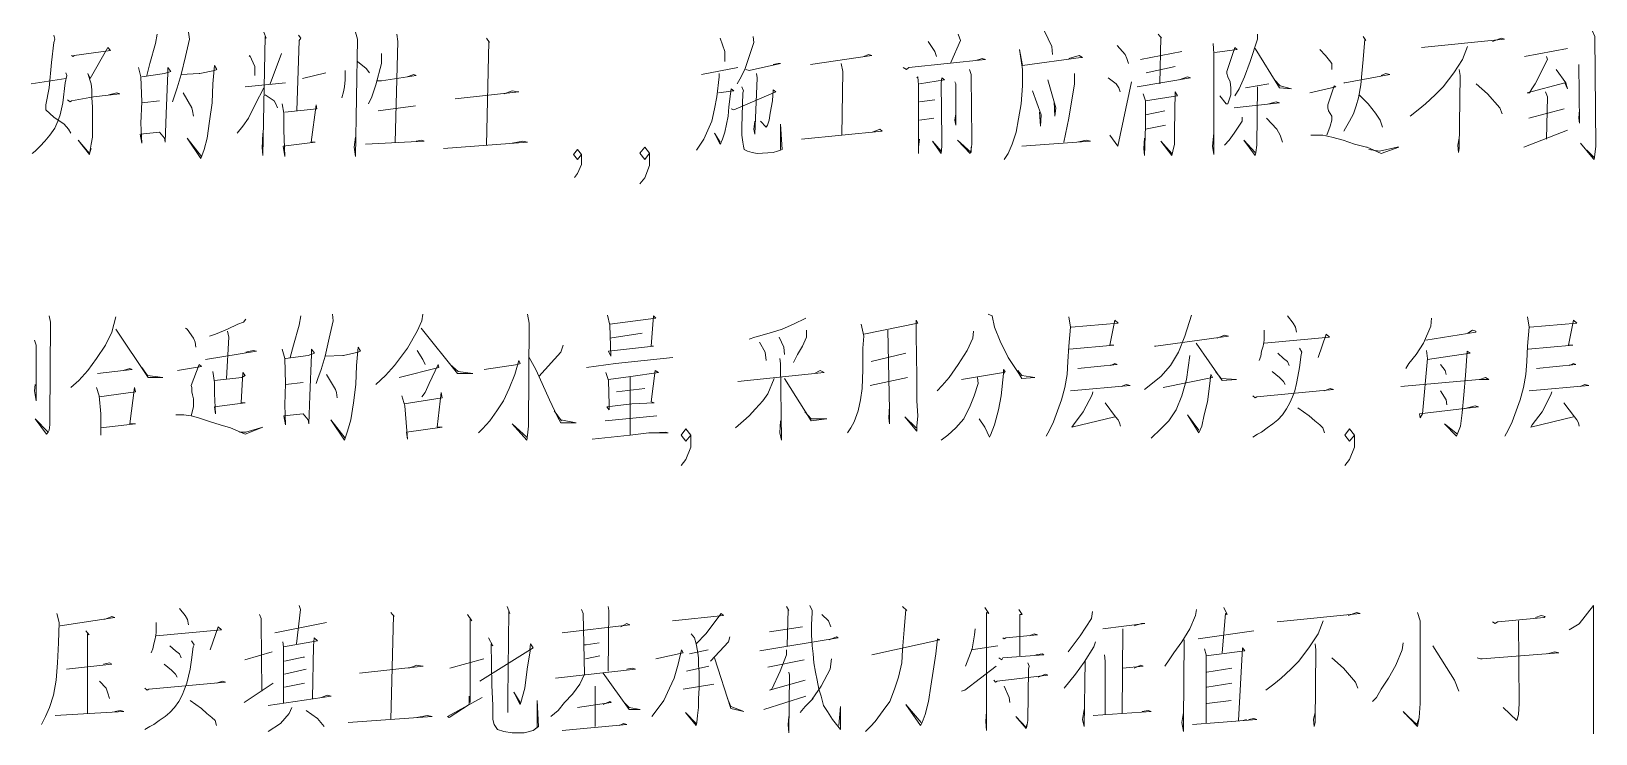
# Model space of a CAD drawing. Header units: millimetres. Extents: x 0 to 586, y 0 to 414.
# Drawn here: x 465.19 to 513.35, y 70.44 to 92.06 of the extents above; entities that cross this region are included whole.
import ezdxf

# ---------------------------------------------------------------- set-up
doc = ezdxf.new("R2010")
doc.units = ezdxf.units.MM

msp = doc.modelspace()

# ---------------------------------------------------------------- linework, layer by layer
at = {"color": 0, "lineweight": 0}
for points in [[(470.037583, 92.029139), (470.062278, 91.810417), (469.938806, 91.28125), (469.811806, 90.723861), (469.688333, 90.318167), (469.589556, 90.039472), (469.540167, 89.88425)], [(472.348278, 92.029139), (472.422361, 91.842167), (472.397667, 91.902139), (472.323583, 88.240306), (472.298889, 88.48725), (472.298889, 88.4555), (472.323583, 88.921167)], [(475.177556, 92.029139), (475.230472, 91.810417), (475.177556, 88.208556), (475.128167, 88.48725), (475.177556, 88.797694)], [(496.3795, 92.057361), (496.605278, 91.591694), (496.629972, 91.34475)], [(513.249333, 92.057361), (513.323417, 91.902139), (513.348111, 88.519), (513.323417, 88.268528), (513.298722, 88.113306), (513.274028, 88.145056), (512.875389, 88.610722)], [(465.888917, 91.933889), (465.913611, 91.810417), (465.888917, 91.715167), (465.814833, 91.094278), (465.74075, 90.318167), (465.638444, 89.792528), (465.638444, 89.637306), (465.888917, 89.418583), (466.209944, 89.203389), (466.336944, 89.048167), (466.411028, 88.921167)], [(466.435722, 91.313), (466.485111, 91.28125), (466.509806, 91.313), (467.628111, 91.468222), (467.554028, 91.559944), (467.007222, 90.600389), (466.933139, 90.755611), (467.031917, 90.445167), (467.056611, 90.258194), (467.056611, 90.007722), (467.081306, 89.729028), (467.081306, 89.386833), (467.081306, 89.076389), (467.081306, 88.797694), (467.031917, 88.578972), (467.007222, 88.395528), (466.982528, 88.268528), (466.633278, 88.705972), (466.982528, 88.300278), (467.031917, 88.4555)], [(469.067444, 91.965639), (469.018056, 91.686944), (468.845194, 91.066056), (468.746417, 90.692111)], [(473.417194, 91.933889), (473.491278, 91.842167), (473.441889, 91.778667), (473.364278, 89.605556)], [(476.447556, 91.965639), (476.47225, 91.746917), (476.398167, 88.642472)], [(479.20275, 91.842167), (479.301528, 91.715167), (479.276833, 91.746917), (479.20275, 88.55075)], [(486.395889, 91.842167), (486.544056, 91.436472), (486.544056, 91.28125), (486.544056, 91.126028)], [(487.411889, 91.902139), (487.436583, 91.715167), (487.313111, 91.34475), (487.164944, 90.910833), (487.041472, 90.660361), (486.918, 90.445167)], [(492.802333, 91.746917), (493.003417, 91.436472), (493.052806, 91.28125)], [(493.723083, 91.965639), (493.797167, 91.778667), (493.500833, 91.094278)], [(497.127389, 91.221278), (497.448417, 91.313), (497.547194, 91.2495), (497.497806, 91.2495), (495.709222, 91.002556), (495.610444, 91.499972), (495.709222, 90.879083), (495.709222, 90.381667), (495.659833, 89.824278), (495.58575, 89.358611), (495.511667, 88.952917), (495.388194, 88.578972), (495.264722, 88.300278), (495.137722, 88.113306)], [(498.616111, 91.623444), (498.866583, 91.34475), (498.915972, 91.221278), (498.965361, 91.066056)], [(499.882583, 91.965639), (499.984889, 91.842167), (499.960194, 91.873917), (499.931972, 90.445167)], [(501.572389, 91.686944), (501.597083, 91.3765), (501.597083, 88.268528), (501.547694, 88.519), (501.597083, 88.921167)], [(501.621778, 91.404722), (502.31675, 91.499972), (502.242667, 91.559944), (501.995722, 90.815583), (501.995722, 90.755611), (502.020417, 90.660361), (502.0945, 90.505139), (502.119194, 90.318167), (502.119194, 90.102972), (502.069806, 89.94775), (502.020417, 89.824278), (501.971028, 89.824278), (501.773472, 90.071222)], [(502.941167, 91.965639), (502.941167, 91.810417), (502.715389, 91.126028), (502.542528, 90.660361), (502.369667, 90.289944), (502.242667, 90.071222)], [(502.863556, 91.531722), (503.611444, 90.318167), (503.981861, 90.289944), (503.636139, 90.381667), (503.45975, 90.568639)], [(504.853222, 91.499972), (505.026083, 91.313), (505.149556, 91.157778), (505.223639, 91.066056), (505.223639, 90.879083)], [(506.193778, 91.902139), (506.267861, 91.778667), (506.243167, 91.810417), (506.193778, 91.189528), (506.144389, 90.755611), (506.119694, 90.413417), (506.045611, 90.007722), (505.971528, 89.760778), (505.893917, 89.513833), (505.770444, 89.295111), (505.646972, 89.076389), (505.597583, 88.984667)], [(509.397, 91.591694), (509.248833, 91.189528), (508.977194, 90.783833), (508.652639, 90.349917), (508.405694, 90.102972), (508.105833, 89.824278), (507.883583, 89.637306), (507.633111, 89.450333)], [(507.982361, 91.559944), (510.54, 91.810417), (510.441222, 91.842167), (510.169583, 91.746917)], [(511.160889, 91.28125), (512.480278, 91.531722)], [(471.90025, 91.28125), (471.924944, 91.313), (472.073111, 90.970806), (472.073111, 90.692111)], [(472.895083, 91.3765), (472.545833, 90.445167)], [(475.230472, 91.126028), (475.502111, 90.910833), (475.600889, 90.783833)], [(475.974833, 91.3765), (475.974833, 91.066056), (475.801972, 90.413417), (475.674972, 90.039472), (475.576194, 89.824278)], [(487.189639, 90.879083), (487.288417, 90.847333), (488.258556, 91.066056), (488.184472, 91.066056), (488.032778, 91.034306)], [(489.175778, 91.034306), (491.066667, 91.313), (490.964361, 91.34475), (490.816194, 91.28125)], [(490.121222, 91.066056), (490.170611, 90.815583), (490.145917, 88.861194)], [(492.033278, 90.939056), (492.132056, 90.879083), (492.206139, 90.939056), (494.566222, 91.189528), (494.467444, 91.221278), (494.269889, 91.157778)], [(499.335778, 91.189528), (500.605778, 91.436472)], [(511.831167, 91.28125), (511.859389, 91.189528), (511.485444, 90.445167), (511.386667, 90.289944), (511.312583, 90.162944), (511.234972, 90.162944), (512.402667, 90.473389), (512.480278, 90.289944), (512.427361, 90.473389), (512.131028, 90.879083)], [(512.826, 91.034306), (512.850694, 89.231611), (512.826, 89.386833), (512.850694, 89.637306)], [(465.193944, 90.445167), (466.259333, 90.600389)], [(466.259333, 90.783833), (466.287556, 90.692111), (466.234639, 90.473389), (466.160556, 89.8525), (466.086472, 89.482083), (466.012389, 89.295111), (465.913611, 89.076389), (465.765444, 88.861194), (465.61375, 88.674222), (465.465583, 88.519), (465.317417, 88.363778), (465.218639, 88.300278)], [(468.495944, 90.939056), (468.570028, 90.660361), (468.594722, 89.88425), (468.570028, 89.231611), (468.594722, 88.610722), (468.545333, 88.889417), (469.141528, 88.952917), (469.293222, 88.765944), (469.317917, 88.642472), (469.342611, 89.513833), (469.392, 90.783833), (469.392, 90.939056), (469.490778, 90.815583), (469.293222, 90.755611), (468.594722, 90.660361)], [(469.811806, 90.723861), (470.358611, 90.755611), (470.383306, 90.755611), (470.831333, 90.847333), (470.905417, 90.879083), (470.831333, 91.002556), (470.781944, 90.445167), (470.75725, 89.8525), (470.683167, 89.295111), (470.609083, 88.765944), (470.510306, 88.42375), (470.408, 88.145056), (469.988194, 88.765944), (470.432694, 88.208556)], [(473.540667, 90.600389), (474.260333, 90.783833)], [(474.856528, 90.847333), (474.856528, 90.568639), (474.831833, 90.349917), (474.807139, 90.194694), (474.75775, 90.007722)], [(475.851361, 90.536889), (475.974833, 90.536889), (477.04375, 90.692111), (476.966139, 90.723861), (476.768583, 90.660361)], [(486.371194, 90.755611), (486.371194, 90.660361), (486.297111, 90.039472), (486.2195, 89.669056), (486.145417, 89.295111), (486.021944, 89.016417), (485.898472, 88.734194), (485.775, 88.55075), (485.672694, 88.395528)], [(485.824389, 90.723861), (486.942694, 90.939056)], [(487.514194, 90.755611), (487.538889, 90.628611), (487.461278, 88.889417), (487.436583, 89.048167), (487.461278, 89.295111)], [(492.456611, 90.628611), (492.481306, 90.660361), (492.506, 90.413417), (492.506, 88.300278), (492.506, 88.48725), (492.530694, 88.734194)], [(492.530694, 90.445167), (493.29975, 90.568639), (493.225667, 90.628611), (493.200972, 90.473389), (493.225667, 88.734194), (493.225667, 88.519), (493.200972, 88.300278), (492.929333, 88.674222), (493.200972, 88.363778), (493.225667, 88.48725)], [(494.072333, 90.879083), (494.121722, 90.723861), (494.121722, 90.660361), (494.146417, 88.765944), (494.146417, 88.578972), (494.121722, 88.42375), (494.097028, 88.300278), (493.698389, 88.705972), (494.121722, 88.332028), (494.121722, 88.48725)], [(496.481806, 90.568639), (496.72875, 89.697278), (496.704056, 89.450333), (496.679361, 89.88425)], [(497.30025, 90.755611), (497.30025, 90.445167), (497.127389, 89.386833), (496.975694, 88.642472)], [(498.344472, 90.628611), (498.591417, 90.445167), (498.6655, 90.318167), (498.714889, 90.194694)], [(499.237, 90.349917), (500.877417, 90.628611), (500.778639, 90.660361), (500.528167, 90.568639)], [(500.404694, 90.970806), (499.512167, 90.783833)], [(505.597583, 90.473389), (505.622278, 90.473389), (507.012222, 90.723861), (506.88875, 90.755611), (506.740583, 90.692111)], [(509.150056, 90.879083), (509.17475, 90.692111), (509.150056, 88.4555), (509.125361, 88.332028), (509.100667, 88.55075), (509.150056, 88.765944)], [(466.31225, 89.94775), (466.386333, 89.88425), (466.435722, 89.916), (467.106, 90.039472), (467.924444, 90.134722), (467.825667, 90.162944), (467.578722, 90.102972)], [(469.864722, 90.162944), (470.136361, 89.697278), (470.161056, 89.605556), (470.18575, 89.450333)], [(472.348278, 90.318167), (472.097806, 89.824278), (471.875556, 89.386833), (471.702694, 89.139889), (471.526306, 88.921167)], [(471.776778, 90.349917), (473.018556, 90.473389)], [(472.397667, 90.102972), (472.669306, 89.916), (472.718694, 89.824278), (472.768083, 89.697278)], [(478.236139, 89.9795), (480.197583, 90.194694), (480.172889, 90.194694), (480.000028, 90.226444), (479.749556, 90.134722)], [(486.3465, 90.162944), (486.815694, 90.226444), (486.741611, 90.289944), (486.716917, 90.134722), (486.667528, 89.729028), (486.642833, 89.450333), (486.593444, 89.203389), (486.544056, 88.952917), (486.469972, 88.734194), (486.420583, 88.610722), (486.395889, 88.578972), (486.2195, 88.921167), (486.395889, 88.642472)], [(486.741611, 89.669056), (486.815694, 89.637306), (488.110389, 90.194694), (488.032778, 90.258194), (488.008083, 89.916), (487.934, 89.542056), (487.909306, 89.326861), (487.859917, 89.171639), (487.810528, 89.108139), (487.637667, 89.295111)], [(487.066167, 90.349917), (487.115556, 90.226444), (487.090861, 90.162944), (487.066167, 89.108139), (487.066167, 88.861194), (487.090861, 88.642472), (487.115556, 88.519), (487.14025, 88.42375), (487.239028, 88.363778), (487.387194, 88.332028), (487.538889, 88.300278), (488.032778, 88.332028), (488.159778, 88.363778), (488.258556, 88.395528), (488.307944, 88.42375), (488.258556, 89.203389), (488.258556, 88.42375)], [(493.624306, 90.505139), (493.649, 90.445167), (493.649, 90.318167), (493.649, 89.171639), (493.624306, 89.326861), (493.649, 89.513833)], [(496.009083, 90.226444), (496.280722, 89.482083), (496.256028, 89.139889), (496.231333, 89.573806)], [(498.393861, 88.861194), (498.640806, 88.519), (499.064139, 90.505139)], [(499.413389, 90.134722), (499.487472, 89.916), (499.487472, 89.203389), (499.487472, 89.139889), (499.462778, 88.240306), (499.438083, 88.4555), (499.462778, 88.765944)], [(499.487472, 89.916), (500.478778, 90.071222), (500.404694, 90.194694), (500.38, 88.984667), (500.38, 88.578972), (500.330611, 88.363778), (500.305917, 88.240306), (499.960194, 88.674222), (500.305917, 88.300278)], [(502.941167, 90.349917), (502.912944, 88.55075), (502.88825, 88.332028), (502.863556, 88.240306), (502.517833, 88.705972), (502.863556, 88.332028)], [(502.567222, 90.318167), (503.286889, 90.445167)], [(504.553361, 90.162944), (505.350639, 90.349917), (505.297722, 90.381667), (505.100167, 89.792528), (505.100167, 89.697278), (505.124861, 89.605556), (505.223639, 89.450333), (505.223639, 89.326861), (505.17425, 89.139889), (505.075472, 88.861194)], [(506.070306, 90.102972), (506.341944, 89.824278), (506.567722, 89.542056), (506.715889, 89.326861), (506.789972, 89.108139)], [(510.465917, 89.513833), (510.391833, 89.697278), (510.017889, 90.134722), (509.672167, 90.445167)], [(511.806472, 90.194694), (511.859389, 90.039472), (511.831167, 88.734194)], [(468.594722, 89.8525), (469.141528, 89.916)], [(472.919778, 89.824278), (472.969167, 89.542056), (472.969167, 89.016417), (472.993861, 88.208556), (472.944472, 88.519), (473.935778, 88.642472), (473.812306, 88.642472), (473.960472, 89.792528), (473.985167, 89.669056), (472.993861, 89.573806)], [(475.876056, 89.605556), (477.019056, 89.760778)], [(492.530694, 89.88425), (493.003417, 89.94775)], [(500.083667, 89.605556), (499.487472, 89.482083)], [(502.217972, 89.697278), (503.611444, 89.8525), (503.509139, 89.88425), (503.286889, 89.824278)], [(511.287889, 89.386833), (512.377972, 89.669056)], [(492.978722, 89.386833), (492.530694, 89.326861)], [(499.487472, 89.048167), (500.108361, 89.171639)], [(502.468444, 89.418583), (502.468444, 89.295111), (502.217972, 88.921167), (502.069806, 88.705972), (501.921639, 88.55075)], [(503.212806, 89.386833), (503.537361, 89.048167), (503.636139, 88.861194), (503.710222, 88.642472)], [(475.477417, 88.578972), (477.290694, 88.674222), (477.216611, 88.705972), (477.04375, 88.674222)], [(477.886889, 88.4555), (480.469222, 88.642472), (480.321056, 88.674222), (480.000028, 88.610722)], [(488.904139, 88.734194), (491.387694, 88.984667), (491.313611, 89.048167), (491.091361, 88.952917)], [(495.684528, 88.519), (497.797667, 88.674222), (497.674194, 88.705972), (497.374333, 88.642472)], [(504.578056, 88.861194), (504.754444, 88.861194), (504.927306, 88.861194), (504.952, 88.861194), (505.223639, 88.797694), (505.572889, 88.705972), (505.922139, 88.578972), (506.292556, 88.48725), (506.31725, 88.48725), (506.518333, 88.395528), (506.740583, 88.300278), (507.287389, 88.48725), (507.238, 88.48725), (506.691194, 88.363778), (506.366639, 88.42375)], [(511.136194, 88.48725), (512.480278, 89.016417)], [(481.912083, 87.555917), (482.010861, 87.679389), (482.134333, 87.958083), (482.134333, 88.268528), (482.010861, 88.42375), (481.887389, 88.268528), (482.010861, 88.113306), (482.134333, 88.268528)], [(484.222778, 88.303806), (484.074611, 88.113306), (483.922917, 88.303806), (484.074611, 88.490778), (484.222778, 88.303806), (484.222778, 87.926333), (484.074611, 87.552389), (483.922917, 87.365417)], [(513.076472, 88.395528), (513.298722, 88.176806)], [(474.461417, 83.357861), (474.486111, 83.142667), (474.359111, 82.6135), (474.235639, 82.056111), (474.112167, 81.650417), (474.013389, 81.371722), (473.964, 81.2165)], [(477.241306, 83.357861), (477.216611, 83.142667), (477.068444, 82.832222), (476.772111, 82.303056), (476.373472, 81.773889), (476.098306, 81.463444), (475.801972, 81.18475)], [(480.47275, 83.357861), (480.522139, 83.079167), (480.497444, 79.911222), (480.47275, 79.632528), (480.448056, 79.477306), (480.000028, 79.974722), (480.448056, 79.569028)], [(482.931611, 83.326111), (483.005694, 83.015667), (483.030389, 82.056111), (482.956306, 82.211333), (484.34625, 82.366556), (484.272167, 82.366556), (484.34625, 83.297889), (484.420333, 83.234389), (483.005694, 83.047417)], [(494.643833, 83.357861), (494.767306, 83.297889), (494.841389, 82.955694), (495.017778, 82.521778), (495.264722, 82.024361), (495.589278, 81.526944), (495.688056, 81.371722), (496.083167, 81.403472), (495.688056, 81.463444), (495.564583, 81.618667)], [(500.902111, 83.326111), (500.704556, 82.677), (500.507, 82.179583), (500.256528, 81.773889), (499.960194, 81.435222), (499.462778, 81.029528)], [(465.74075, 83.297889), (465.790139, 83.110917), (465.765444, 80.129944), (465.765444, 79.942972), (465.74075, 79.78775), (465.716056, 79.72425), (465.666667, 79.664278), (465.317417, 80.129944), (465.716056, 79.72425)], [(467.800972, 83.266139), (467.6775, 82.800472), (467.479944, 82.394778), (467.204778, 81.992611), (466.933139, 81.618667), (466.6615, 81.308222), (466.411028, 81.093028)], [(467.800972, 82.892194), (468.795806, 81.403472), (469.243833, 81.403472), (468.771111, 81.463444), (468.59825, 81.713917)], [(469.938806, 82.923944), (469.988194, 82.892194), (470.18575, 82.6135), (470.238667, 82.490028), (470.263361, 82.334806)], [(471.801472, 83.202639), (471.727389, 83.110917), (471.554528, 83.047417), (471.229972, 82.892194), (470.859556, 82.736972), (470.683167, 82.677)], [(471.229972, 82.832222), (471.279361, 82.64525), (471.205278, 81.371722)], [(473.491278, 83.297889), (473.441889, 83.015667), (473.269028, 82.394778), (473.166722, 82.024361)], [(477.191917, 82.923944), (478.310222, 81.526944), (478.782944, 81.526944), (478.334917, 81.590444), (478.087972, 81.805639)], [(489.031139, 83.234389), (488.657194, 83.047417), (488.307944, 82.892194), (488.011611, 82.800472), (487.687056, 82.705222), (487.464806, 82.64525), (487.291944, 82.58175)], [(489.055833, 82.860444), (489.055833, 82.64525), (488.928833, 82.366556), (488.780667, 82.116083), (488.657194, 81.869139)], [(490.742111, 83.047417), (490.819722, 82.677), (490.7915, 82.303056), (490.7915, 81.650417), (490.766806, 81.061278), (490.717417, 80.719083), (490.643333, 80.376889), (490.519861, 80.034694), (490.421083, 79.85125), (490.322306, 79.696028)], [(490.819722, 82.736972), (492.481306, 83.079167), (492.431917, 83.170889), (492.431917, 82.705222), (492.456611, 81.435222), (492.456611, 80.782583), (492.456611, 80.687333), (492.481306, 80.221667), (492.456611, 79.911222), (492.456611, 79.756), (492.086194, 80.189917), (492.431917, 79.85125)], [(491.564083, 82.860444), (491.613472, 80.408639), (491.613472, 79.974722), (491.588778, 80.161694), (491.613472, 80.532111)], [(494.195806, 82.832222), (494.171111, 82.6135), (493.99825, 82.239556), (493.723083, 81.805639), (493.451444, 81.403472), (493.229194, 81.153), (493.0775, 80.997778)], [(497.127389, 83.266139), (497.176778, 82.955694), (497.127389, 82.366556), (497.102694, 81.900889), (497.078, 81.495194), (497.003917, 81.093028), (496.905139, 80.719083), (496.781667, 80.376889), (496.654667, 80.034694), (496.531194, 79.78775), (496.432417, 79.600778)], [(497.201472, 82.955694), (498.644333, 83.079167), (498.545556, 83.170889), (498.393861, 82.394778), (498.517333, 82.394778), (497.152083, 82.271306)], [(503.138722, 82.860444), (503.138722, 82.55), (503.114028, 82.366556), (503.064639, 82.211333), (503.039944, 82.056111), (502.990556, 81.929111)], [(503.858389, 83.297889), (504.034778, 83.079167), (504.108861, 82.955694), (504.133556, 82.800472)], [(508.292806, 83.234389), (508.268111, 82.987444), (508.045861, 82.458278), (507.820083, 82.116083), (507.597833, 81.837389), (507.499056, 81.682167)], [(508.119944, 82.55), (509.661583, 82.800472), (509.661583, 82.832222), (509.559278, 82.860444), (509.411111, 82.768722)], [(511.249083, 83.266139), (511.298472, 82.955694), (511.249083, 82.366556), (511.224389, 81.900889), (511.199694, 81.495194), (511.125611, 81.093028), (511.026833, 80.719083), (510.903361, 80.376889), (510.776361, 80.034694), (510.652889, 79.78775), (510.554111, 79.600778)], [(511.323167, 82.955694), (512.766028, 83.079167), (512.66725, 83.170889), (512.515556, 82.394778), (512.642556, 82.394778), (511.273778, 82.271306)], [(465.292722, 82.55), (465.342111, 82.394778), (465.342111, 80.687333), (465.292722, 80.997778), (465.317417, 81.18475)], [(481.566361, 82.394778), (481.48875, 82.179583), (480.818472, 81.435222)], [(483.005694, 82.6135), (484.000528, 82.768722)], [(487.612972, 82.490028), (487.785833, 82.179583), (487.810528, 81.929111)], [(488.209167, 82.64525), (488.357333, 82.334806), (488.382028, 82.116083)], [(499.762639, 82.366556), (499.812028, 82.366556), (502.045111, 82.677), (501.921639, 82.705222), (501.699389, 82.6135)], [(501.053806, 82.458278), (501.847556, 81.308222), (502.295583, 81.339972), (501.822861, 81.371722), (501.65, 81.590444)], [(503.138722, 82.458278), (505.153083, 82.64525), (505.050778, 82.736972), (504.803833, 82.024361)], [(470.559694, 81.960861), (472.126028, 82.211333), (472.02725, 82.239556), (471.801472, 82.179583)], [(472.919778, 82.271306), (472.993861, 81.992611), (473.018556, 81.2165), (472.993861, 80.563861), (473.018556, 79.942972), (472.969167, 80.221667), (473.565361, 80.285167), (473.713528, 80.098194), (473.738222, 79.974722), (473.762917, 80.842556), (473.815833, 82.116083), (473.815833, 82.271306), (473.914611, 82.147833), (473.713528, 82.084333), (473.018556, 81.992611)], [(474.235639, 82.056111), (474.782444, 82.084333), (474.807139, 82.084333), (475.255167, 82.179583), (475.32925, 82.211333), (475.255167, 82.334806), (475.205778, 81.773889), (475.181083, 81.18475), (475.107, 80.627361), (475.032917, 80.098194), (474.930611, 79.756), (474.831833, 79.477306), (474.412028, 80.098194), (474.856528, 79.540806)], [(477.068444, 82.239556), (477.241306, 81.960861), (477.315389, 81.805639)], [(479.132194, 81.650417), (480.172889, 81.805639), (480.246972, 81.837389), (480.197583, 81.929111), (480.074111, 81.495194), (479.90125, 81.061278), (479.728389, 80.687333), (479.527306, 80.376889), (479.305056, 80.066444), (479.079278, 79.8195), (478.955806, 79.696028)], [(480.522139, 82.024361), (480.719694, 81.650417), (480.920778, 81.2165), (481.143028, 80.719083), (481.389972, 80.189917), (481.48875, 80.006472), (481.961472, 80.006472), (481.48875, 80.098194)], [(482.286028, 81.713917), (483.178556, 81.837389), (484.942444, 82.024361)], [(488.233861, 81.992611), (488.258556, 81.837389), (488.28325, 79.477306), (488.233861, 79.696028), (488.258556, 80.066444)], [(492.110889, 82.147833), (491.041972, 81.900889)], [(500.852722, 82.084333), (500.753944, 81.339972), (500.605778, 80.842556), (500.432917, 80.408639), (500.207139, 80.066444), (499.960194, 79.8195), (499.660333, 79.540806)], [(504.232333, 82.303056), (504.306417, 82.179583), (504.281722, 82.116083), (504.232333, 81.713917), (504.182944, 81.435222), (504.133556, 81.2165), (504.084167, 80.997778), (504.010083, 80.810806), (503.936, 80.627361), (503.833694, 80.440389), (503.710222, 80.253417), (503.562056, 80.098194), (503.413889, 79.974722), (503.2375, 79.85125), (503.064639, 79.72425), (502.941167, 79.664278), (502.793, 79.569028)], [(503.562056, 82.147833), (503.734917, 81.992611), (503.858389, 81.900889), (503.911306, 81.773889)], [(508.144639, 82.239556), (508.169333, 81.992611), (508.021167, 80.285167), (507.947083, 80.161694), (507.922389, 80.285167), (509.735667, 80.500361), (509.636889, 80.532111), (509.287639, 80.440389)], [(508.169333, 81.960861), (509.485194, 82.147833), (509.386417, 82.211333), (509.337028, 81.463444), (509.287639, 80.874306), (509.23825, 80.316917), (509.188861, 79.911222), (509.065389, 79.600778), (508.691444, 79.974722), (509.090083, 79.664278)], [(467.229472, 81.526944), (468.298389, 81.650417), (468.224306, 81.682167), (468.02675, 81.618667)], [(469.691861, 81.618667), (470.436222, 81.745667), (470.362139, 81.805639), (470.111667, 81.153), (470.136361, 81.093028), (470.136361, 80.966028), (470.161056, 80.874306), (470.18575, 80.750833), (470.18575, 80.627361), (470.18575, 80.500361), (470.111667, 80.221667)], [(470.781944, 81.590444), (470.834861, 81.24825), (470.834861, 80.906056), (470.859556, 80.285167), (470.834861, 80.500361), (471.776778, 80.627361), (471.653306, 80.627361), (471.702694, 81.558694), (471.776778, 81.463444), (471.678, 81.403472), (470.834861, 81.308222)], [(474.285028, 81.495194), (474.560194, 81.029528), (474.584889, 80.937806), (474.609583, 80.782583)], [(476.521639, 81.403472), (477.738722, 81.713917), (477.714028, 81.805639), (477.442389, 81.2165), (477.315389, 80.937806), (477.216611, 80.810806)], [(482.882222, 81.558694), (482.956306, 81.308222), (482.981, 80.563861), (482.981, 80.408639), (482.906917, 80.500361), (483.675972, 80.595611), (484.370944, 80.627361), (484.272167, 80.655583), (484.395639, 81.618667), (484.497944, 81.558694), (483.651278, 81.435222), (482.956306, 81.339972)], [(483.626583, 81.435222), (483.626583, 79.632528)], [(486.942694, 81.28), (489.599111, 81.558694), (489.475639, 81.618667), (489.302778, 81.526944)], [(491.017278, 81.153), (492.160278, 81.403472)], [(494.319278, 81.403472), (494.343972, 81.2165), (494.2205, 80.842556), (494.097028, 80.532111), (493.899472, 80.129944), (493.649, 79.85125), (493.402056, 79.632528), (493.2045, 79.477306)], [(493.825389, 81.339972), (495.116556, 81.558694), (495.116556, 81.650417), (495.165944, 81.590444), (495.116556, 81.526944), (495.042472, 80.842556), (494.964861, 80.408639), (494.841389, 79.942972), (494.717917, 79.632528), (494.693222, 79.569028), (494.545056, 79.879472), (494.368667, 80.129944)], [(497.402556, 81.682167), (498.619639, 81.805639), (498.545556, 81.837389), (498.418556, 81.773889)], [(500.034278, 81.093028), (501.551222, 81.403472), (501.498306, 81.495194), (501.473611, 81.2165), (501.399528, 80.655583), (501.30075, 80.253417), (501.226667, 79.911222), (501.127889, 79.696028), (500.778639, 80.253417), (501.127889, 79.78775)], [(503.389194, 81.590444), (503.611444, 81.403472), (503.734917, 81.28), (503.784306, 81.18475)], [(507.350889, 81.124778), (509.760361, 81.339972), (509.80975, 81.339972), (510.056694, 81.339972), (509.957917, 81.403472), (509.785056, 81.339972)], [(508.567972, 81.805639), (508.716139, 81.618667), (508.740833, 81.495194)], [(511.52425, 81.682167), (512.741333, 81.805639), (512.66725, 81.837389), (512.54025, 81.773889)], [(467.204778, 81.093028), (467.282389, 80.842556), (467.331778, 80.285167), (467.331778, 79.632528), (467.331778, 79.85125), (468.397167, 79.974722), (468.224306, 79.974722), (468.372472, 81.093028), (468.397167, 80.966028), (467.282389, 80.810806)], [(473.018556, 81.18475), (473.565361, 81.24825)], [(476.595722, 80.842556), (476.6945, 80.532111), (476.772111, 79.509056), (476.747417, 79.72425), (477.8375, 79.879472), (477.689333, 79.879472), (477.812806, 80.937806), (477.8375, 80.782583), (476.669806, 80.595611)], [(483.20325, 80.966028), (484.074611, 81.061278)], [(488.061, 81.371722), (487.863444, 80.906056), (487.71175, 80.687333), (487.4895, 80.440389), (487.291944, 80.221667), (487.115556, 80.066444), (486.868611, 79.85125)], [(488.382028, 81.371722), (489.204, 80.066444), (489.676722, 80.129944), (489.204, 80.129944), (489.002917, 80.345139)], [(497.176778, 80.997778), (499.01475, 81.153), (498.891278, 81.18475), (498.743111, 81.124778)], [(497.87175, 80.966028), (497.847056, 80.874306), (497.575417, 80.345139), (497.275556, 79.942972), (497.226167, 79.879472), (498.545556, 80.189917)], [(502.793, 80.842556), (502.867083, 80.782583), (502.916472, 80.810806), (505.276556, 81.029528), (505.177778, 81.061278), (505.001389, 80.997778)], [(508.567972, 80.997778), (508.740833, 80.719083), (508.765528, 80.563861)], [(511.298472, 80.997778), (513.136444, 81.153), (513.012972, 81.18475), (512.864806, 81.124778)], [(511.993444, 80.966028), (511.96875, 80.874306), (511.697111, 80.345139), (511.39725, 79.942972), (511.347861, 79.879472), (512.66725, 80.189917)], [(498.245694, 80.627361), (498.57025, 80.189917), (498.644333, 80.098194), (498.693722, 80.006472), (498.718417, 79.911222)], [(504.182944, 80.472139), (504.532194, 80.221667), (504.705056, 80.066444), (504.853222, 79.942972), (504.952, 79.85125), (505.001389, 79.696028)], [(512.367389, 80.627361), (512.691944, 80.189917), (512.766028, 80.098194), (512.815417, 80.006472), (512.840111, 79.911222)], [(469.642472, 80.253417), (469.889417, 80.253417), (470.111667, 80.221667), (470.337444, 80.161694), (470.707861, 80.034694), (471.007722, 79.942972), (471.32875, 79.85125), (471.628611, 79.72425), (471.776778, 79.664278), (472.323583, 79.879472), (471.801472, 79.72425), (471.603917, 79.72425)], [(481.291194, 80.376889), (481.516972, 80.066444)], [(482.857528, 80.066444), (484.445028, 80.221667)], [(482.458889, 79.509056), (483.626583, 79.632528), (484.198083, 79.696028), (484.794278, 79.696028), (484.720194, 79.72425), (484.34625, 79.696028)], [(485.492778, 79.632528), (485.341083, 79.445556), (485.192917, 79.632528), (485.341083, 79.823028), (485.492778, 79.632528), (485.492778, 79.258583), (485.341083, 78.881111), (485.192917, 78.694139)], [(505.925667, 79.632528), (505.773972, 79.445556), (505.622278, 79.632528), (505.773972, 79.823028), (505.925667, 79.632528), (505.925667, 79.258583), (505.773972, 78.881111), (505.622278, 78.694139)], [(469.755361, 74.295), (469.93175, 74.076278), (470.005833, 73.952806), (470.030528, 73.797583)], [(473.434833, 74.386722), (473.484222, 74.26325), (473.357222, 73.208444)], [(476.264111, 74.171528), (476.366417, 74.044528), (476.338194, 74.076278), (476.264111, 70.880111)], [(479.841278, 74.3585), (479.918889, 74.139778), (479.890667, 74.19975), (479.865972, 71.560972), (479.865972, 71.095306), (479.865972, 71.46925)], [(482.127278, 74.26325), (482.176667, 74.139778), (482.226056, 72.277111), (482.077889, 71.966667), (481.855639, 71.656222), (481.605167, 71.40575), (481.407611, 71.158806), (481.185361, 70.971833)], [(482.94925, 74.3585), (482.973944, 74.2315), (482.94925, 72.368833)], [(488.438472, 74.3585), (488.512556, 74.2315), (488.487861, 74.26325), (488.463167, 73.144944)], [(489.158139, 74.386722), (489.232222, 74.2315), (489.232222, 74.171528), (489.207528, 73.797583), (489.207528, 73.487139), (489.232222, 73.144944), (489.256917, 72.898), (489.281611, 72.619306), (489.331, 72.337083), (489.380389, 72.090139), (489.433306, 71.811444), (489.507389, 71.592722), (489.581472, 71.314028), (489.704944, 71.127056), (489.853111, 70.880111), (489.976583, 70.724889), (490.103583, 70.569667), (490.103583, 71.282278), (490.054194, 70.693139)], [(492.015639, 74.3585), (492.139111, 74.2315), (492.114417, 74.26325), (492.065028, 73.642361), (492.015639, 73.021472), (491.990944, 72.619306), (491.892167, 72.181861), (491.765167, 71.811444), (491.617, 71.4375), (491.419444, 71.158806), (491.168972, 70.816611), (491.020806, 70.661389), (490.872639, 70.506167)], [(494.548583, 74.32675), (494.672056, 74.139778), (494.597972, 74.171528), (494.597972, 70.537917), (494.573278, 70.816611), (494.597972, 71.127056)], [(495.592806, 74.26325), (495.691583, 74.108028), (495.6175, 74.108028), (495.6175, 72.8345)], [(497.854111, 74.19975), (497.829417, 73.984556), (497.480167, 73.455389), (497.106222, 72.957972)], [(501.057333, 74.26325), (501.032639, 74.076278), (500.859778, 73.674111), (500.609306, 73.268417), (500.362361, 72.92975), (500.214194, 72.711028), (500.087194, 72.524056)], [(501.904, 74.32675), (502.002778, 74.108028), (501.953389, 74.139778), (501.851083, 72.92975)], [(503.540889, 73.889306), (506.102056, 74.139778), (505.99975, 74.171528), (505.728111, 74.076278)], [(507.865944, 74.171528), (507.940028, 73.921056), (507.940028, 71.374), (507.915333, 70.940083), (507.865944, 70.661389), (507.417917, 71.127056)], [(512.533194, 73.635306), (512.836583, 73.825806), (513.284611, 74.386722), (513.284611, 70.442667)], [(465.980639, 74.139778), (466.054722, 73.861083), (466.030028, 73.240194), (466.005333, 72.619306), (465.955944, 72.090139), (465.881861, 71.624472), (465.758389, 71.250528), (465.631389, 70.971833), (465.507917, 70.724889)], [(466.079417, 73.765833), (467.769222, 74.016306), (467.670444, 74.044528), (467.448194, 73.952806)], [(469.035694, 73.861083), (469.035694, 73.550639), (469.011, 73.363667), (468.961611, 73.208444), (468.936917, 73.053222), (468.887528, 72.92975)], [(469.035694, 73.455389), (471.050056, 73.642361), (470.94775, 73.734083), (470.700806, 73.021472)], [(472.21775, 74.108028), (472.267139, 73.984556), (472.267139, 73.889306), (472.291833, 71.747944)], [(472.686944, 73.550639), (474.277972, 73.861083)], [(478.624194, 74.108028), (478.751194, 73.921056), (478.698278, 73.984556), (478.698278, 71.40575), (478.673583, 71.592722), (478.673583, 71.345778), (478.052694, 70.940083), (478.003306, 70.971833), (479.072222, 71.560972)], [(481.531083, 73.550639), (483.619528, 73.797583), (483.52075, 73.829333), (483.344361, 73.734083)], [(484.935389, 73.921056), (486.501722, 74.076278), (486.424111, 74.139778), (485.954917, 73.518889), (485.655056, 73.208444)], [(487.916361, 73.578861), (488.935889, 73.734083)], [(489.532083, 74.108028), (489.729639, 73.921056), (489.803722, 73.734083)], [(498.175139, 73.674111), (499.466306, 73.829333), (499.367528, 73.829333), (499.145278, 73.765833)], [(504.959056, 73.921056), (504.807361, 73.518889), (504.535722, 73.113194), (504.211167, 72.679278), (503.964222, 72.432333), (503.664361, 72.153639), (503.442111, 71.966667), (503.195167, 71.779694)], [(510.173111, 73.889306), (510.250722, 73.829333), (510.324806, 73.889306), (510.3495, 73.889306), (511.764139, 74.016306), (511.788833, 74.044528), (511.665361, 74.076278), (511.4925, 74.016306)], [(510.970389, 73.921056), (510.995083, 71.374), (510.970389, 71.035333), (510.921, 70.848361), (510.497667, 71.250528), (510.921, 70.848361), (510.945694, 70.940083)], [(466.876694, 73.610611), (466.975472, 73.487139), (466.926083, 73.518889), (466.926083, 71.063556)], [(470.129306, 73.300167), (470.203389, 73.176694), (470.178694, 73.113194), (470.129306, 72.711028), (470.079917, 72.432333), (470.030528, 72.213611), (469.981139, 71.998417), (469.907056, 71.811444), (469.832972, 71.624472), (469.730667, 71.4375), (469.607194, 71.250528), (469.459028, 71.095306), (469.310861, 70.971833), (469.134472, 70.848361), (468.961611, 70.724889), (468.838139, 70.661389), (468.689972, 70.569667)], [(472.937417, 73.268417), (472.962111, 73.113194), (472.962111, 71.374)], [(472.962111, 73.113194), (474.006333, 73.300167), (473.904028, 73.395417), (473.879333, 73.144944), (473.854639, 71.529222)], [(478.998139, 72.058389), (480.638556, 73.084972), (480.564472, 73.208444), (480.539778, 73.021472), (480.564472, 73.053222), (480.462167, 72.432333), (480.388083, 71.843194), (480.264611, 71.40575), (480.239917, 71.345778), (480.042361, 71.716194), (480.239917, 71.40575)], [(479.269778, 73.395417), (479.396778, 73.144944), (479.347389, 73.208444), (479.372083, 71.934917), (479.396778, 71.314028), (479.396778, 70.880111), (479.446167, 70.724889), (479.544944, 70.569667), (479.7425, 70.506167), (479.992972, 70.474417), (480.363389, 70.474417), (480.638556, 70.537917), (480.811417, 70.661389), (480.762028, 71.46925), (480.762028, 70.629639), (480.712639, 70.597889)], [(482.226056, 73.176694), (482.275444, 73.176694), (482.674083, 73.240194)], [(485.506889, 73.518889), (485.605667, 73.395417), (485.655056, 73.208444), (485.704444, 72.989722), (485.729139, 72.774528), (485.729139, 72.555806), (485.753833, 72.337083), (485.753833, 72.308861), (485.753833, 72.121889), (485.753833, 71.843194), (485.729139, 71.529222), (485.729139, 71.250528), (485.704444, 71.003583), (485.67975, 70.784861), (485.655056, 70.693139), (485.334028, 71.095306), (485.655056, 70.753111)], [(486.699278, 73.423639), (486.649889, 73.268417), (486.103083, 72.679278)], [(487.6165, 72.989722), (490.0295, 73.395417), (489.976583, 73.423639), (489.754333, 73.331917)], [(491.070194, 72.86625), (493.158639, 73.331917), (493.084556, 73.363667), (493.035167, 72.898), (492.957556, 72.368833), (492.883472, 71.903167), (492.809389, 71.4375), (492.710611, 71.035333), (492.611833, 70.784861), (492.562444, 70.693139), (492.114417, 71.345778), (492.587139, 70.784861)], [(494.25225, 73.674111), (494.227556, 73.487139), (494.149944, 73.053222), (493.952389, 72.524056)], [(495.095389, 73.395417), (495.144778, 73.363667), (495.194167, 73.395417), (496.164306, 73.487139), (496.065528, 73.518889), (495.913833, 73.455389)], [(497.952889, 73.268417), (497.9035, 73.113194), (497.603639, 72.647528), (497.332, 72.277111), (496.98275, 71.843194)], [(498.796028, 73.674111), (498.771333, 71.063556)], [(500.683389, 73.331917), (500.658694, 70.816611), (500.658694, 70.506167), (500.609306, 70.784861), (500.658694, 71.095306)], [(501.106722, 73.363667), (502.821222, 73.610611)], [(504.708583, 73.208444), (504.733278, 73.021472), (504.708583, 70.784861), (504.683889, 70.661389), (504.659194, 70.880111), (504.708583, 71.095306)], [(507.417917, 73.240194), (507.393222, 73.021472), (507.192139, 72.555806), (506.969889, 72.153639), (506.747639, 71.811444), (506.595944, 71.560972), (506.472472, 71.4375)], [(469.459028, 73.144944), (469.631889, 72.989722), (469.755361, 72.898), (469.80475, 72.774528)], [(472.612861, 72.957972), (471.769722, 72.711028)], [(473.607694, 72.80275), (473.558306, 72.80275), (472.986806, 72.679278)], [(478.077389, 72.464083), (479.121611, 72.742778)], [(482.25075, 72.742778), (482.698778, 72.8345)], [(484.413278, 72.742778), (485.256417, 72.92975), (485.207028, 73.021472), (485.10825, 72.587556), (484.984778, 72.153639), (484.836611, 71.843194), (484.660222, 71.46925), (484.462667, 71.190556), (484.289806, 70.971833)], [(485.4575, 72.898), (486.029, 73.021472)], [(486.226556, 72.774528), (486.723972, 71.218778), (487.122611, 71.127056), (486.723972, 71.282278), (486.625194, 71.529222)], [(488.438472, 73.021472), (488.438472, 72.86625), (488.240917, 72.368833), (487.990444, 71.811444), (487.916361, 71.779694), (489.009972, 72.090139)], [(489.828417, 72.742778), (489.779028, 72.432333), (489.507389, 71.903167), (489.232222, 71.501), (489.256917, 71.529222), (489.009972, 71.282278), (488.861806, 71.095306)], [(494.12525, 73.021472), (494.947222, 73.144944)], [(494.971917, 72.774528), (495.070694, 72.711028), (495.095389, 72.774528), (496.361861, 72.86625), (496.312472, 72.898), (496.114917, 72.86625)], [(498.224528, 72.86625), (498.249222, 72.679278), (498.249222, 71.035333)], [(501.304278, 73.053222), (501.357194, 72.86625), (501.357194, 70.753111)], [(501.357194, 72.8345), (502.549583, 72.989722), (502.471972, 73.084972), (502.3485, 70.848361)], [(506.024444, 71.843194), (505.950361, 72.026639), (505.579944, 72.464083), (505.230694, 72.774528)], [(508.335139, 73.144944), (509.005417, 72.090139), (509.132417, 71.747944)], [(509.703917, 72.774528), (509.802694, 72.742778), (509.852083, 72.742778), (512.212167, 72.92975), (512.088694, 72.957972), (511.862917, 72.898)], [(466.2805, 72.432333), (467.670444, 72.587556), (467.596361, 72.619306), (467.419972, 72.587556)], [(469.286167, 72.587556), (469.508417, 72.400583), (469.631889, 72.277111), (469.681278, 72.181861)], [(472.986806, 72.277111), (473.657083, 72.432333)], [(475.2975, 72.308861), (477.258944, 72.524056), (477.23425, 72.524056), (477.061389, 72.555806), (476.810917, 72.464083)], [(481.333528, 72.153639), (483.792389, 72.432333), (483.693611, 72.464083), (483.52075, 72.432333)], [(482.797556, 72.308861), (483.594833, 71.190556), (483.940556, 71.190556), (483.594833, 71.250528), (483.443139, 71.40575)], [(486.053694, 72.524056), (485.358722, 72.368833)], [(488.985278, 72.711028), (487.866972, 72.492306)], [(488.512556, 72.337083), (488.53725, 72.245361), (488.512556, 70.474417), (488.487861, 70.724889), (488.512556, 70.971833)], [(493.828917, 71.747944), (493.927694, 71.779694), (494.897833, 72.524056)], [(494.82375, 72.090139), (494.873139, 72.026639), (494.922528, 72.058389), (496.485333, 72.245361), (496.41125, 72.277111), (496.189, 72.181861)], [(495.864444, 72.619306), (495.913833, 72.524056), (495.889139, 72.432333), (495.864444, 70.848361), (495.83975, 70.661389), (495.815056, 70.597889), (495.494028, 70.971833), (495.815056, 70.629639), (495.83975, 70.724889)], [(497.628333, 72.679278), (497.603639, 70.661389), (497.55425, 70.880111), (497.603639, 71.190556)], [(498.796028, 72.464083), (499.416917, 72.524056), (499.342833, 72.555806), (499.145278, 72.464083)], [(501.381889, 72.337083), (502.150944, 72.464083)], [(467.2965, 72.058389), (467.497583, 71.843194), (467.546972, 71.687972), (467.596361, 71.529222)], [(468.689972, 71.843194), (468.764056, 71.779694), (468.813444, 71.811444), (471.173528, 72.026639), (471.07475, 72.058389), (470.898361, 71.998417)], [(471.745028, 71.40575), (472.637556, 71.998417)], [(473.607694, 71.998417), (472.986806, 71.871417)], [(482.550611, 71.903167), (482.550611, 70.661389)], [(485.256417, 71.811444), (486.201861, 71.966667)], [(495.144778, 71.903167), (495.292944, 71.560972), (495.317639, 71.40575)], [(502.150944, 71.998417), (501.381889, 71.871417)], [(470.079917, 71.46925), (470.429167, 71.218778), (470.602028, 71.063556), (470.750194, 70.940083), (470.848972, 70.848361), (470.898361, 70.693139)], [(472.489389, 71.314028), (474.426139, 71.592722), (474.302667, 71.624472), (474.129806, 71.560972)], [(482.003806, 71.250528), (483.048028, 71.40575), (482.998639, 71.4375), (482.797556, 71.345778)], [(487.7435, 71.190556), (489.034667, 71.592722)], [(501.381889, 71.374), (502.12625, 71.46925)], [(465.93125, 71.003583), (466.975472, 71.063556), (468.044389, 71.127056), (467.942083, 71.158806), (467.769222, 71.127056)], [(473.209056, 71.250528), (473.134972, 71.063556), (472.863333, 70.753111), (472.489389, 70.506167)], [(473.657083, 71.158806), (474.006333, 70.908333), (474.203889, 70.661389)], [(474.94825, 70.784861), (477.530583, 70.971833), (477.382417, 71.003583), (477.061389, 70.940083)], [(497.878806, 71.003583), (499.667389, 71.127056), (499.568611, 71.158806), (499.392222, 71.127056)], [(500.933861, 70.724889), (501.752306, 70.784861), (502.92, 70.880111), (502.821222, 70.908333), (502.673056, 70.880111)], [(502.598972, 70.880111), (502.500194, 70.848361)], [(507.442611, 71.095306), (507.837722, 70.724889), (507.890639, 70.880111)], [(481.531083, 70.537917), (483.52075, 70.724889), (483.418444, 70.753111), (483.294972, 70.693139)]]:
    msp.add_lwpolyline(points, dxfattribs=at)

doc.saveas('drawing.dxf')
